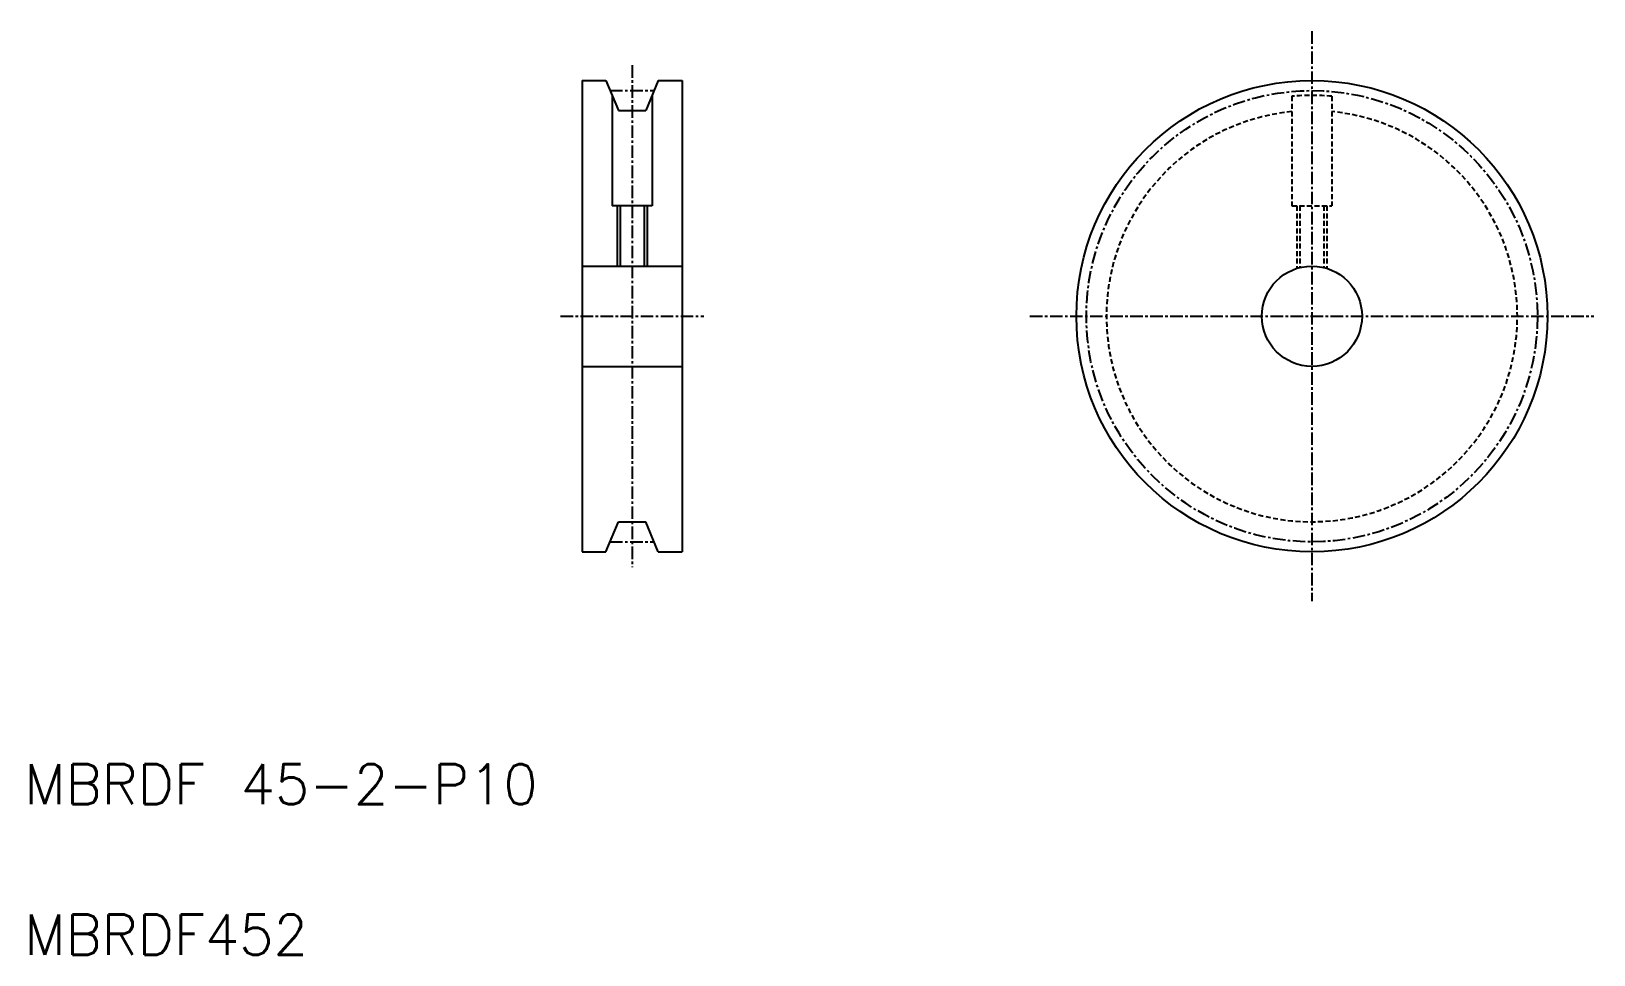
# Model space of a CAD drawing. Extents: x 594 to 750, y -37 to 55.
import ezdxf

# ---------------------------------------------------------------- set-up
doc = ezdxf.new("R2010")
doc.units = 0
doc.linetypes.add('CENTER', pattern=[2, 1.25, -0.25, 0.25, -0.25])
doc.linetypes.add('DASHED', pattern=[0.75, 0.5, -0.25])
doc.layers.get('0').update_dxf_attribs({"linetype": 'CONTINUOUS'})
doc.layers.add('CENTER', color=1, linetype='CENTER')
doc.styles.get("Standard").update_dxf_attribs({"font": 'txt.shx', "bigfont": '@extfont2.shx'})

msp = doc.modelspace()

# ---------------------------------------------------------------- linework, layer by layer
at = {"color": 7, "linetype": 'CONTINUOUS'}
for p, q in [((648.66, 49.68), (648.66, 2.68)), ((648.66, 49.68), (651.04, 49.68)), ((651.04, 49.68), (652.29, 46.68)), ((656.27, 49.68), (655.03, 46.68)), ((656.27, 49.68), (658.66, 49.68)), ((658.66, 49.68), (658.66, 2.68)), ((658.66, 49.18), (658.66, 49.18)), ((658.66, 48.68), (658.66, 48.68)), ((651.66, 48.2), (651.66, 37.18)), ((655.66, 48.2), (655.66, 37.18)), ((652.29, 46.68), (655.03, 46.68)), ((655.66, 37.18), (651.66, 37.18)), ((652.46, 37.18), (652.46, 31.18)), ((654.86, 37.18), (654.86, 31.18)), ((648.66, 31.18), (658.66, 31.18)), ((648.66, 21.18), (658.66, 21.18)), ((651.04, 2.68), (652.29, 5.68)), ((652.29, 5.68), (655.03, 5.68)), ((656.27, 2.68), (655.03, 5.68)), ((658.66, 3.68), (658.66, 3.68)), ((658.66, 3.18), (658.66, 3.18)), ((648.66, 2.68), (651.04, 2.68)), ((656.27, 2.68), (658.66, 2.68))]:
    msp.add_line(p, q, dxfattribs=at)
at = {"color": 3, "linetype": 'DASHED'}
for p, q in [((719.48, 48.11), (719.48, 37.18)), ((723.48, 48.11), (723.48, 37.18)), ((719.48, 37.18), (723.48, 37.18)), ((719.98, 37.18), (719.98, 30.95)), ((720.28, 37.18), (720.28, 31.04)), ((720.28, 37.18), (720.28, 34.93)), ((722.68, 37.18), (722.68, 31.04)), ((722.98, 37.18), (722.98, 30.95))]:
    msp.add_line(p, q, dxfattribs=at)
at = {"color": 3, "linetype": 'CONTINUOUS'}
for p, q in [((652.16, 37.18), (652.16, 31.18)), ((655.16, 37.18), (655.16, 31.18))]:
    msp.add_line(p, q, dxfattribs=at)
at = {"color": 7, "linetype": 'CONTINUOUS'}
for radius in [23.5, 5]:
    msp.add_circle((721.48, 26.18), radius, dxfattribs=at)
at = {"color": 3, "linetype": 'DASHED'}
for radius, start, end in [(22.02, 84.7882, 95.2118), (20.5, 95.5987, 84.4013)]:
    msp.add_arc((721.48, 26.18), radius, start, end, dxfattribs=at)
at = {"layer": 'CENTER', "color": 1, "linetype": 'CENTER'}
for p, q in [((721.48, 54.59), (721.48, -2.23)), ((653.66, 51.21), (653.66, 1.15)), ((651.46, 48.68), (655.86, 48.68)), ((646.51, 26.18), (660.81, 26.18)), ((693.35, 26.18), (749.6, 26.18)), ((651.46, 3.68), (655.86, 3.68))]:
    msp.add_line(p, q, dxfattribs=at)
msp.add_circle((721.48, 26.18), 22.5, dxfattribs=at)

# ---------------------------------------------------------------- texts
at = {"color": 7, "linetype": 'CONTINUOUS'}
for s, p in [('MBRDF 45-2-P10', (593.02, -22.49)), ('MBRDF452', (593.02, -37.49))]:
    msp.add_text(s, height=4, dxfattribs=at).set_placement(p)

doc.saveas('drawing.dxf')
